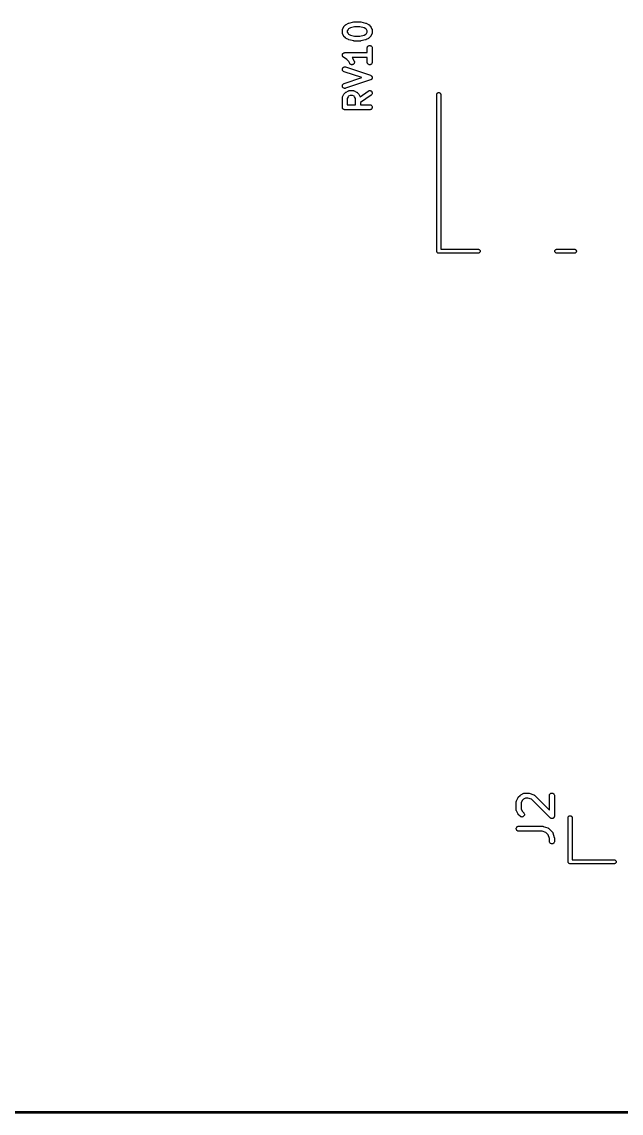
# Model space of a CAD drawing. Extents: x 19 to 116, y -142 to -16.
# Drawn here: x 37.47 to 55.54, y -142.26 to -109.38 of the extents above; entities that cross this region are included whole.
import ezdxf

# ---------------------------------------------------------------- set-up
doc = ezdxf.new("R2010")
doc.units = 0
doc.layers.add('BLACK', color=7, linetype='CONTINUOUS')

msp = doc.modelspace()

# ---------------------------------------------------------------- linework, layer by layer
at = {"layer": 'BLACK', "linetype": 'CONTINUOUS'}
for p, q in [((47.1827, -109.518), (47.1847, -109.515)), ((47.1847, -109.515), (47.1864, -109.513)), ((47.1864, -109.513), (47.1893, -109.51)), ((47.1893, -109.51), (47.192, -109.506)), ((47.192, -109.506), (47.2277, -109.471)), ((47.2277, -109.471), (47.2284, -109.47)), ((47.2284, -109.47), (47.2317, -109.467)), ((47.2317, -109.467), (47.2348, -109.464)), ((47.2348, -109.464), (47.2374, -109.463)), ((47.2374, -109.463), (47.2399, -109.461)), ((47.2399, -109.461), (47.2436, -109.459)), ((47.2436, -109.459), (47.2472, -109.456)), ((47.2472, -109.456), (47.3186, -109.421)), ((47.3186, -109.421), (47.3195, -109.42)), ((47.3195, -109.42), (47.3199, -109.42)), ((47.3199, -109.42), (47.3202, -109.42)), ((47.3202, -109.42), (47.3267, -109.418)), ((47.3267, -109.418), (47.3333, -109.415)), ((47.3333, -109.415), (47.3336, -109.415)), ((47.3336, -109.415), (47.334, -109.415)), ((47.334, -109.415), (47.4768, -109.379)), ((47.4768, -109.379), (47.4778, -109.379)), ((47.4778, -109.379), (47.4792, -109.379)), ((47.4792, -109.379), (47.4804, -109.379)), ((47.4804, -109.379), (47.4864, -109.378)), ((47.4864, -109.378), (47.4923, -109.377)), ((47.4923, -109.377), (47.4937, -109.377)), ((47.4937, -109.377), (47.495, -109.377)), ((47.495, -109.377), (47.6736, -109.377)), ((47.6736, -109.377), (47.6746, -109.377)), ((47.6746, -109.377), (47.6759, -109.377)), ((47.6759, -109.377), (47.6773, -109.377)), ((47.6773, -109.377), (47.6832, -109.378)), ((47.6832, -109.378), (47.6892, -109.379)), ((47.6892, -109.379), (47.6904, -109.379)), ((47.6904, -109.379), (47.6918, -109.379)), ((47.6918, -109.379), (47.8346, -109.415)), ((47.8346, -109.415), (47.8356, -109.415)), ((47.8356, -109.415), (47.836, -109.415)), ((47.836, -109.415), (47.8363, -109.416)), ((47.8363, -109.416), (47.8428, -109.418)), ((47.8428, -109.418), (47.8493, -109.42)), ((47.8493, -109.42), (47.8496, -109.421)), ((47.8496, -109.421), (47.85, -109.421)), ((47.85, -109.421), (47.9214, -109.456)), ((47.9214, -109.456), (47.9223, -109.457)), ((47.9223, -109.457), (47.9259, -109.459)), ((47.9259, -109.459), (47.9296, -109.461)), ((47.9296, -109.461), (47.932, -109.463)), ((47.932, -109.463), (47.9346, -109.465)), ((47.9346, -109.465), (47.9376, -109.468)), ((47.9376, -109.468), (47.9409, -109.471)), ((47.9409, -109.471), (47.9766, -109.506)), ((47.9766, -109.506), (47.9773, -109.507)), ((47.9773, -109.507), (47.98, -109.51)), ((47.98, -109.51), (47.9829, -109.513)), ((47.9829, -109.513), (47.9845, -109.516)), ((47.9845, -109.516), (47.9865, -109.518)), ((47.1343, -109.63), (47.1345, -109.627)), ((47.1343, -109.631), (47.1343, -109.63)), ((47.1343, -109.702), (47.1343, -109.631)), ((47.1345, -109.704), (47.1343, -109.702)), ((47.1344, -109.707), (47.1345, -109.704)), ((47.1352, -109.712), (47.1344, -109.707)), ((47.1345, -109.625), (47.1354, -109.62)), ((47.1345, -109.627), (47.1345, -109.625)), ((47.1357, -109.717), (47.1352, -109.712)), ((47.1354, -109.62), (47.1359, -109.615)), ((47.1364, -109.719), (47.1357, -109.717)), ((47.1359, -109.615), (47.1366, -109.613)), ((47.1367, -109.721), (47.1364, -109.719)), ((47.1366, -109.613), (47.137, -109.611)), ((47.1385, -109.726), (47.1367, -109.721)), ((47.137, -109.611), (47.1388, -109.606)), ((47.1399, -109.731), (47.1385, -109.726)), ((47.1388, -109.606), (47.1403, -109.601)), ((47.141, -109.733), (47.1399, -109.731)), ((47.1403, -109.601), (47.1414, -109.599)), ((47.1417, -109.735), (47.141, -109.733)), ((47.1414, -109.599), (47.1422, -109.597)), ((47.1422, -109.736), (47.1417, -109.735)), ((47.1422, -109.597), (47.1779, -109.526)), ((47.1779, -109.807), (47.1422, -109.736)), ((47.1779, -109.526), (47.1784, -109.525)), ((47.1802, -109.811), (47.1779, -109.807)), ((47.1784, -109.525), (47.1807, -109.521)), ((47.1821, -109.814), (47.1802, -109.811)), ((47.1807, -109.521), (47.1827, -109.518)), ((47.184, -109.817), (47.1821, -109.814)), ((47.1857, -109.82), (47.184, -109.817)), ((47.1886, -109.823), (47.1857, -109.82)), ((47.1912, -109.826), (47.1886, -109.823)), ((47.192, -109.827), (47.1912, -109.826)), ((47.2277, -109.862), (47.192, -109.827)), ((47.3066, -109.604), (47.2843, -109.648)), ((47.2843, -109.648), (47.2843, -109.684)), ((47.2843, -109.684), (47.3066, -109.729)), ((47.3251, -109.585), (47.3066, -109.604)), ((47.3066, -109.729), (47.3251, -109.748)), ((47.3783, -109.559), (47.3251, -109.585)), ((47.3251, -109.748), (47.3783, -109.774)), ((47.5042, -109.527), (47.3783, -109.559)), ((47.3783, -109.774), (47.5042, -109.806)), ((47.6643, -109.527), (47.5042, -109.527)), ((47.5042, -109.806), (47.6643, -109.806)), ((47.7903, -109.559), (47.6643, -109.527)), ((47.6643, -109.806), (47.7903, -109.774)), ((47.8434, -109.585), (47.7903, -109.559)), ((47.7903, -109.774), (47.8434, -109.748)), ((47.8619, -109.604), (47.8434, -109.585)), ((47.8434, -109.748), (47.8619, -109.729)), ((47.8843, -109.648), (47.8619, -109.604)), ((47.8619, -109.729), (47.8843, -109.684)), ((47.8843, -109.684), (47.8843, -109.648)), ((47.9766, -109.827), (47.9409, -109.862)), ((47.9793, -109.823), (47.9766, -109.827)), ((47.9822, -109.82), (47.9793, -109.823)), ((47.9839, -109.818), (47.9822, -109.82)), ((47.9859, -109.815), (47.9839, -109.818)), ((47.9879, -109.812), (47.9859, -109.815)), ((47.9865, -109.518), (47.9884, -109.522)), ((47.9902, -109.808), (47.9879, -109.812)), ((47.9884, -109.522), (47.9907, -109.526)), ((47.9907, -109.807), (47.9902, -109.808)), ((47.9907, -109.526), (48.0264, -109.597)), ((48.0264, -109.736), (47.9907, -109.807)), ((48.0264, -109.597), (48.0268, -109.598)), ((48.0272, -109.734), (48.0264, -109.736)), ((48.0268, -109.598), (48.0276, -109.6)), ((48.0282, -109.732), (48.0272, -109.734)), ((48.0276, -109.6), (48.0286, -109.602)), ((48.0298, -109.727), (48.0282, -109.732)), ((48.0286, -109.602), (48.0301, -109.607)), ((48.0316, -109.722), (48.0298, -109.727)), ((48.0301, -109.607), (48.0319, -109.612)), ((48.032, -109.72), (48.0316, -109.722)), ((48.0319, -109.612), (48.0322, -109.614)), ((48.0326, -109.718), (48.032, -109.72)), ((48.0322, -109.614), (48.0329, -109.616)), ((48.0332, -109.713), (48.0326, -109.718)), ((48.0329, -109.616), (48.0334, -109.621)), ((48.0341, -109.708), (48.0332, -109.713)), ((48.0334, -109.621), (48.0342, -109.626)), ((48.0343, -109.703), (48.034, -109.705)), ((48.034, -109.705), (48.0341, -109.708)), ((48.0342, -109.626), (48.0341, -109.629)), ((48.0341, -109.629), (48.0343, -109.631)), ((48.0343, -109.631), (48.0343, -109.702)), ((48.0343, -109.702), (48.0343, -109.703)), ((47.2309, -109.865), (47.2277, -109.862)), ((47.234, -109.868), (47.2309, -109.865)), ((47.2366, -109.87), (47.234, -109.868)), ((47.239, -109.872), (47.2366, -109.87)), ((47.2427, -109.874), (47.239, -109.872)), ((47.2462, -109.876), (47.2427, -109.874)), ((47.2472, -109.876), (47.2462, -109.876)), ((47.3186, -109.912), (47.2472, -109.876)), ((47.3189, -109.912), (47.3186, -109.912)), ((47.3192, -109.912), (47.3189, -109.912)), ((47.3258, -109.915), (47.3192, -109.912)), ((47.3323, -109.917), (47.3258, -109.915)), ((47.3326, -109.917), (47.3323, -109.917)), ((47.3329, -109.917), (47.3326, -109.917)), ((47.334, -109.918), (47.3329, -109.917)), ((47.4768, -109.953), (47.334, -109.918)), ((47.4781, -109.954), (47.4768, -109.953)), ((47.4794, -109.954), (47.4781, -109.954)), ((47.4853, -109.955), (47.4794, -109.954)), ((47.4913, -109.956), (47.4853, -109.955)), ((47.4926, -109.956), (47.4913, -109.956)), ((47.494, -109.956), (47.4926, -109.956)), ((47.495, -109.956), (47.494, -109.956)), ((47.6736, -109.956), (47.495, -109.956)), ((47.6749, -109.956), (47.6736, -109.956)), ((47.6762, -109.956), (47.6749, -109.956)), ((47.6822, -109.955), (47.6762, -109.956)), ((47.6881, -109.954), (47.6822, -109.955)), ((47.6894, -109.954), (47.6881, -109.954)), ((47.6907, -109.954), (47.6894, -109.954)), ((47.6918, -109.953), (47.6907, -109.954)), ((47.8346, -109.918), (47.6918, -109.953)), ((47.8349, -109.918), (47.8346, -109.918)), ((47.8353, -109.918), (47.8349, -109.918)), ((47.8418, -109.915), (47.8353, -109.918)), ((47.8484, -109.913), (47.8418, -109.915)), ((47.8487, -109.913), (47.8484, -109.913)), ((47.849, -109.913), (47.8487, -109.913)), ((47.85, -109.912), (47.849, -109.913)), ((47.9214, -109.876), (47.85, -109.912)), ((47.8843, -110.165), (47.8859, -110.151)), ((47.8843, -110.166), (47.8843, -110.165)), ((47.8843, -110.306), (47.8843, -110.166)), ((47.8859, -110.151), (47.8903, -110.137)), ((47.8903, -110.137), (47.8974, -110.124)), ((47.8974, -110.124), (47.9068, -110.113)), ((47.9068, -110.113), (47.9182, -110.104)), ((47.9182, -110.104), (47.9312, -110.097)), ((47.925, -109.874), (47.9214, -109.876)), ((47.9287, -109.872), (47.925, -109.874)), ((47.9311, -109.87), (47.9287, -109.872)), ((47.9338, -109.869), (47.9311, -109.87)), ((47.9312, -110.097), (47.9452, -110.093)), ((47.9369, -109.866), (47.9338, -109.869)), ((47.9401, -109.863), (47.9369, -109.866)), ((47.9409, -109.862), (47.9401, -109.863)), ((47.9452, -110.093), (47.9598, -110.091)), ((47.9598, -110.091), (47.9744, -110.093)), ((47.9744, -110.093), (47.9883, -110.097)), ((47.9883, -110.097), (48.0012, -110.104)), ((48.0012, -110.104), (48.0125, -110.114)), ((48.0125, -110.114), (48.0218, -110.125)), ((48.0218, -110.125), (48.0286, -110.138)), ((48.0286, -110.138), (48.0329, -110.152)), ((48.0329, -110.152), (48.0343, -110.166)), ((48.0343, -110.166), (48.0343, -110.595)), ((47.1343, -110.38), (47.1351, -110.373)), ((47.1349, -110.387), (47.1343, -110.38)), ((47.1343, -110.38), (47.1343, -110.38)), ((47.1343, -110.38), (47.1343, -110.38)), ((47.1356, -110.395), (47.1349, -110.387)), ((47.1351, -110.373), (47.1358, -110.366)), ((47.1377, -110.402), (47.1356, -110.395)), ((47.1356, -110.395), (47.1356, -110.395)), ((47.1356, -110.395), (47.1356, -110.395)), ((47.1358, -110.366), (47.138, -110.358)), ((47.1358, -110.366), (47.1358, -110.366)), ((47.1358, -110.366), (47.1358, -110.366)), ((47.1397, -110.409), (47.1377, -110.402)), ((47.138, -110.358), (47.1401, -110.352)), ((47.143, -110.415), (47.1397, -110.409)), ((47.1397, -110.409), (47.1397, -110.409)), ((47.1397, -110.409), (47.1397, -110.409)), ((47.1401, -110.352), (47.1402, -110.352)), ((47.1402, -110.352), (47.1437, -110.345)), ((47.1402, -110.352), (47.1402, -110.352)), ((47.1465, -110.422), (47.143, -110.415)), ((47.1437, -110.345), (47.1471, -110.339)), ((47.1511, -110.427), (47.1465, -110.422)), ((47.1465, -110.422), (47.1465, -110.422)), ((47.1465, -110.422), (47.1465, -110.422)), ((47.1471, -110.339), (47.1471, -110.339)), ((47.1471, -110.339), (47.1472, -110.339)), ((47.1472, -110.339), (47.1518, -110.333)), ((47.1556, -110.433), (47.1511, -110.427)), ((47.1518, -110.333), (47.1564, -110.327)), ((47.1557, -110.433), (47.1556, -110.433)), ((47.1613, -110.438), (47.1557, -110.433)), ((47.1557, -110.433), (47.1557, -110.433)), ((47.1564, -110.327), (47.1565, -110.327)), ((47.1565, -110.327), (47.1623, -110.323)), ((47.1565, -110.327), (47.1565, -110.327)), ((47.1668, -110.443), (47.1613, -110.438)), ((47.1623, -110.323), (47.1678, -110.318)), ((47.1669, -110.443), (47.1668, -110.443)), ((47.1677, -110.443), (47.1669, -110.443)), ((47.1669, -110.443), (47.1669, -110.443)), ((47.1669, -110.443), (47.1669, -110.443)), ((47.2686, -110.51), (47.1677, -110.443)), ((47.1678, -110.318), (47.1678, -110.318)), ((47.1678, -110.318), (47.1679, -110.318)), ((47.1679, -110.318), (47.1745, -110.315)), ((47.1745, -110.315), (47.1807, -110.311)), ((47.1807, -110.311), (47.1808, -110.311)), ((47.1808, -110.311), (47.1876, -110.309)), ((47.1808, -110.311), (47.1808, -110.311)), ((47.1876, -110.309), (47.1947, -110.307)), ((47.1947, -110.307), (47.1948, -110.307)), ((47.1948, -110.307), (47.2021, -110.306)), ((47.1948, -110.307), (47.1948, -110.307)), ((47.2021, -110.306), (47.2093, -110.306)), ((47.2093, -110.306), (47.8843, -110.306)), ((47.8843, -110.456), (47.4261, -110.456)), ((47.4261, -110.456), (47.4409, -110.471)), ((47.4409, -110.471), (47.4416, -110.471)), ((47.4416, -110.471), (47.4443, -110.475)), ((47.4443, -110.475), (47.4471, -110.478)), ((47.4471, -110.478), (47.4488, -110.48)), ((47.4488, -110.48), (47.4508, -110.483)), ((47.4508, -110.483), (47.4527, -110.486)), ((47.4527, -110.486), (47.4549, -110.49)), ((47.4549, -110.49), (47.4907, -110.561)), ((47.8843, -110.595), (47.8843, -110.456)), ((47.1344, -110.814), (47.1349, -110.799)), ((47.1368, -110.828), (47.1344, -110.814)), ((47.1349, -110.799), (47.1383, -110.785)), ((47.1419, -110.842), (47.1368, -110.828)), ((47.1383, -110.785), (47.1444, -110.772)), ((47.1444, -110.772), (47.1529, -110.76)), ((47.1529, -110.76), (47.1636, -110.75)), ((47.1636, -110.75), (47.176, -110.742)), ((47.176, -110.742), (47.1897, -110.737)), ((47.1897, -110.737), (47.2041, -110.734)), ((47.2041, -110.734), (47.2187, -110.735)), ((47.2187, -110.735), (47.233, -110.738)), ((47.233, -110.738), (47.983, -110.988)), ((47.3262, -110.568), (47.2686, -110.51)), ((47.3565, -110.629), (47.3262, -110.568)), ((47.3643, -110.641), (47.3565, -110.629)), ((47.3743, -110.652), (47.3643, -110.641)), ((47.3863, -110.66), (47.3743, -110.652)), ((47.3996, -110.666), (47.3863, -110.66)), ((47.4139, -110.669), (47.3996, -110.666)), ((47.4285, -110.67), (47.4139, -110.669)), ((47.4429, -110.667), (47.4285, -110.67)), ((47.4566, -110.662), (47.4429, -110.667)), ((47.4691, -110.655), (47.4566, -110.662)), ((47.4798, -110.645), (47.4691, -110.655)), ((47.4884, -110.633), (47.4798, -110.645)), ((47.4945, -110.619), (47.4884, -110.633)), ((47.4907, -110.561), (47.4911, -110.562)), ((47.4911, -110.562), (47.4962, -110.576)), ((47.4979, -110.605), (47.4945, -110.619)), ((47.4962, -110.576), (47.4984, -110.591)), ((47.4984, -110.591), (47.4979, -110.605)), ((47.8857, -110.61), (47.8843, -110.595)), ((47.8899, -110.624), (47.8857, -110.61)), ((47.8968, -110.637), (47.8899, -110.624)), ((47.9061, -110.648), (47.8968, -110.637)), ((47.9173, -110.657), (47.9061, -110.648)), ((47.9302, -110.664), (47.9173, -110.657)), ((47.9442, -110.668), (47.9302, -110.664)), ((47.9588, -110.67), (47.9442, -110.668)), ((47.9733, -110.669), (47.9588, -110.67)), ((47.9874, -110.665), (47.9733, -110.669)), ((48.0004, -110.658), (47.9874, -110.665)), ((48.0118, -110.649), (48.0004, -110.658)), ((48.0212, -110.637), (48.0118, -110.649)), ((48.0282, -110.625), (48.0212, -110.637)), ((48.0326, -110.611), (48.0282, -110.625)), ((48.0343, -110.596), (48.0326, -110.611)), ((48.0343, -110.595), (48.0343, -110.596)), ((47.1495, -110.855), (47.1419, -110.842)), ((47.1595, -110.865), (47.1495, -110.855)), ((47.1713, -110.874), (47.1595, -110.865)), ((47.1846, -110.88), (47.1713, -110.874)), ((47.1856, -110.88), (47.1846, -110.88)), ((47.7221, -111.059), (47.1856, -110.88)), ((47.1856, -111.238), (47.7221, -111.059)), ((47.983, -111.13), (47.233, -111.38)), ((47.983, -110.988), (47.984, -110.988)), ((47.9877, -111.128), (47.983, -111.13)), ((47.984, -110.988), (47.9887, -110.991)), ((47.9926, -111.126), (47.9877, -111.128)), ((47.9887, -110.991), (47.9935, -110.993)), ((47.9944, -111.125), (47.9926, -111.126)), ((47.9935, -110.993), (47.9953, -110.994)), ((47.9964, -111.124), (47.9944, -111.125)), ((47.9953, -110.994), (47.9973, -110.995)), ((48.0006, -111.121), (47.9964, -111.124)), ((47.9973, -110.995), (48.0015, -110.998)), ((48.005, -111.119), (48.0006, -111.121)), ((48.0015, -110.998), (48.0058, -111)), ((48.0066, -111.117), (48.005, -111.119)), ((48.0058, -111), (48.0074, -111.002)), ((48.0083, -111.116), (48.0066, -111.117)), ((48.0074, -111.002), (48.0091, -111.003)), ((48.0119, -111.112), (48.0083, -111.116)), ((48.0091, -111.003), (48.0126, -111.007)), ((48.0157, -111.109), (48.0119, -111.112)), ((48.0126, -111.007), (48.0164, -111.011)), ((48.0169, -111.107), (48.0157, -111.109)), ((48.0164, -111.011), (48.0176, -111.012)), ((48.0184, -111.105), (48.0169, -111.107)), ((48.0176, -111.012), (48.0191, -111.014)), ((48.0212, -111.101), (48.0184, -111.105)), ((48.0191, -111.014), (48.0218, -111.018)), ((48.0242, -111.097), (48.0212, -111.101)), ((48.0218, -111.018), (48.0247, -111.023)), ((48.0251, -111.095), (48.0242, -111.097)), ((48.0247, -111.023), (48.0256, -111.025)), ((48.0262, -111.093), (48.0251, -111.095)), ((48.0256, -111.025), (48.0267, -111.026)), ((48.0281, -111.088), (48.0262, -111.093)), ((48.0267, -111.026), (48.0285, -111.031)), ((48.0303, -111.083), (48.0281, -111.088)), ((48.0285, -111.031), (48.0306, -111.036)), ((48.0308, -111.081), (48.0303, -111.083)), ((48.0306, -111.036), (48.0311, -111.038)), ((48.0315, -111.079), (48.0308, -111.081)), ((48.0311, -111.038), (48.0318, -111.04)), ((48.0324, -111.074), (48.0315, -111.079)), ((48.0318, -111.04), (48.0326, -111.045)), ((48.0336, -111.069), (48.0324, -111.074)), ((48.0326, -111.045), (48.0338, -111.05)), ((48.0337, -111.067), (48.0336, -111.069)), ((48.0341, -111.065), (48.0337, -111.067)), ((48.0338, -111.05), (48.0338, -111.053)), ((48.0338, -111.053), (48.0341, -111.055)), ((48.0341, -111.055), (48.034, -111.06)), ((48.034, -111.06), (48.0341, -111.065)), ((47.1345, -111.304), (47.137, -111.289)), ((47.1348, -111.318), (47.1345, -111.304)), ((47.138, -111.333), (47.1348, -111.318)), ((47.137, -111.289), (47.1423, -111.276)), ((47.1438, -111.346), (47.138, -111.333)), ((47.1423, -111.276), (47.1502, -111.263)), ((47.1522, -111.358), (47.1438, -111.346)), ((47.1502, -111.263), (47.1602, -111.253)), ((47.1627, -111.368), (47.1522, -111.358)), ((47.1602, -111.253), (47.1722, -111.244)), ((47.175, -111.376), (47.1627, -111.368)), ((47.1722, -111.244), (47.1856, -111.238)), ((47.1887, -111.381), (47.175, -111.376)), ((47.2031, -111.384), (47.1887, -111.381)), ((47.2177, -111.384), (47.2031, -111.384)), ((47.232, -111.381), (47.2177, -111.384)), ((47.233, -111.38), (47.232, -111.381)), ((47.2472, -111.492), (47.3186, -111.456)), ((47.3186, -111.456), (47.3195, -111.456)), ((47.3195, -111.456), (47.3216, -111.455)), ((47.3216, -111.455), (47.3236, -111.454)), ((47.3236, -111.454), (47.3285, -111.453)), ((47.3285, -111.453), (47.3333, -111.451)), ((47.3333, -111.451), (47.3355, -111.451)), ((47.3355, -111.451), (47.3376, -111.45)), ((47.3376, -111.45), (47.3427, -111.449)), ((47.3427, -111.449), (47.3477, -111.449)), ((47.3477, -111.449), (47.3499, -111.449)), ((47.3499, -111.449), (47.3521, -111.449)), ((47.3521, -111.449), (47.4593, -111.449)), ((47.4593, -111.449), (47.4603, -111.449)), ((47.4603, -111.449), (47.4625, -111.449)), ((47.4625, -111.449), (47.4647, -111.449)), ((47.4647, -111.449), (47.4698, -111.45)), ((47.4698, -111.45), (47.4749, -111.45)), ((47.4749, -111.45), (47.477, -111.451)), ((47.477, -111.451), (47.4792, -111.451)), ((47.4792, -111.451), (47.484, -111.453)), ((47.484, -111.453), (47.4888, -111.455)), ((47.4888, -111.455), (47.4908, -111.456)), ((47.4908, -111.456), (47.4928, -111.456)), ((47.4928, -111.456), (47.5643, -111.492)), ((47.67, -111.635), (47.9163, -111.462)), ((47.9163, -111.462), (47.9171, -111.462)), ((47.9171, -111.462), (47.93, -111.455)), ((47.93, -111.455), (47.944, -111.45)), ((47.944, -111.45), (47.9585, -111.449)), ((47.9585, -111.449), (47.9731, -111.45)), ((47.9731, -111.45), (47.9871, -111.454)), ((47.9871, -111.454), (48.0001, -111.461)), ((48.0001, -111.461), (48.0116, -111.47)), ((48.0116, -111.47), (48.021, -111.481)), ((48.021, -111.481), (48.0281, -111.494)), ((47.1343, -111.665), (47.1345, -111.663)), ((47.1343, -111.666), (47.1343, -111.665)), ((47.1343, -111.952), (47.1343, -111.666)), ((47.1345, -111.661), (47.1354, -111.656)), ((47.1345, -111.663), (47.1345, -111.661)), ((47.1354, -111.656), (47.1359, -111.651)), ((47.1359, -111.651), (47.1366, -111.649)), ((47.1366, -111.649), (47.137, -111.647)), ((47.137, -111.647), (47.1388, -111.642)), ((47.1388, -111.642), (47.1403, -111.637)), ((47.1403, -111.637), (47.1414, -111.635)), ((47.1414, -111.635), (47.1422, -111.633)), ((47.1422, -111.633), (47.1779, -111.561)), ((47.1779, -111.561), (47.1784, -111.561)), ((47.1784, -111.561), (47.1807, -111.557)), ((47.1807, -111.557), (47.1827, -111.553)), ((47.1827, -111.553), (47.1847, -111.551)), ((47.1847, -111.551), (47.1864, -111.548)), ((47.1864, -111.548), (47.1893, -111.545)), ((47.1893, -111.545), (47.192, -111.542)), ((47.192, -111.542), (47.2277, -111.506)), ((47.2277, -111.506), (47.2284, -111.506)), ((47.2284, -111.506), (47.2317, -111.503)), ((47.2317, -111.503), (47.2348, -111.5)), ((47.2348, -111.5), (47.2374, -111.498)), ((47.2374, -111.498), (47.2399, -111.496)), ((47.2399, -111.496), (47.2436, -111.494)), ((47.2436, -111.494), (47.2472, -111.492)), ((47.3066, -111.639), (47.2843, -111.684)), ((47.2843, -111.684), (47.2843, -111.877)), ((47.3251, -111.621), (47.3066, -111.639)), ((47.3698, -111.599), (47.3251, -111.621)), ((47.4416, -111.599), (47.3698, -111.599)), ((47.4863, -111.621), (47.4416, -111.599)), ((47.5048, -111.639), (47.4863, -111.621)), ((47.5271, -111.684), (47.5048, -111.639)), ((47.5271, -111.877), (47.5271, -111.684)), ((47.5643, -111.492), (47.5652, -111.493)), ((47.5652, -111.493), (47.5687, -111.495)), ((47.5687, -111.495), (47.5724, -111.497)), ((47.5724, -111.497), (47.5749, -111.499)), ((47.5749, -111.499), (47.5775, -111.501)), ((47.5775, -111.501), (47.5805, -111.504)), ((47.5805, -111.504), (47.5837, -111.506)), ((47.5837, -111.506), (47.6195, -111.542)), ((47.6195, -111.542), (47.6202, -111.543)), ((47.6202, -111.543), (47.6228, -111.546)), ((47.6228, -111.546), (47.6257, -111.549)), ((47.6257, -111.549), (47.6274, -111.552)), ((47.6274, -111.552), (47.6293, -111.554)), ((47.6293, -111.554), (47.6313, -111.558)), ((47.6313, -111.558), (47.6335, -111.561)), ((47.6335, -111.561), (47.6692, -111.633)), ((47.6692, -111.633), (47.6697, -111.634)), ((47.6697, -111.634), (47.67, -111.635)), ((48.0023, -111.585), (47.6771, -111.813)), ((47.6771, -111.813), (47.6771, -111.877)), ((48.0134, -111.575), (48.0023, -111.585)), ((48.0225, -111.564), (48.0134, -111.575)), ((48.0291, -111.551), (48.0225, -111.564)), ((48.0281, -111.494), (48.0326, -111.508)), ((48.0331, -111.537), (48.0291, -111.551)), ((48.0326, -111.508), (48.0343, -111.522)), ((48.0343, -111.522), (48.0331, -111.537)), ((49.98, -111.567), (49.9809, -111.558)), ((49.98, -116.293), (49.98, -111.567)), ((49.9809, -111.558), (49.9843, -111.547)), ((49.9843, -111.547), (49.9899, -111.537)), ((49.9899, -111.537), (49.9974, -111.527)), ((49.9974, -111.527), (50.0065, -111.52)), ((50.0065, -111.52), (50.0169, -111.514)), ((50.0169, -111.514), (50.0282, -111.511)), ((50.0282, -111.511), (50.04, -111.51)), ((50.04, -111.51), (50.0518, -111.511)), ((50.0518, -111.511), (50.0631, -111.514)), ((50.0631, -111.514), (50.0735, -111.52)), ((50.0735, -111.52), (50.0826, -111.527)), ((50.0826, -111.527), (50.0901, -111.537)), ((50.0901, -111.537), (50.0957, -111.547)), ((50.0957, -111.547), (50.0991, -111.558)), ((50.0991, -111.558), (50.1, -111.567)), ((50.1, -111.567), (50.1, -116.23)), ((47.135, -111.959), (47.1343, -111.952)), ((47.1356, -111.966), (47.135, -111.959)), ((47.1357, -111.966), (47.1356, -111.966)), ((47.1357, -111.967), (47.1357, -111.966)), ((47.1377, -111.973), (47.1357, -111.967)), ((47.1397, -111.98), (47.1377, -111.973)), ((47.1399, -111.98), (47.1397, -111.98)), ((47.1399, -111.981), (47.1399, -111.98)), ((47.1433, -111.987), (47.1399, -111.981)), ((47.1465, -111.993), (47.1433, -111.987)), ((47.1467, -111.993), (47.1465, -111.993)), ((47.1468, -111.994), (47.1467, -111.993)), ((47.1513, -111.999), (47.1468, -111.994)), ((47.1557, -112.005), (47.1513, -111.999)), ((47.1559, -112.005), (47.1557, -112.005)), ((47.1561, -112.005), (47.1559, -112.005)), ((47.1615, -112.009), (47.1561, -112.005)), ((47.1669, -112.014), (47.1615, -112.009)), ((47.1671, -112.014), (47.1669, -112.014)), ((47.1673, -112.014), (47.1671, -112.014)), ((47.1735, -112.018), (47.1673, -112.014)), ((47.1797, -112.021), (47.1735, -112.018)), ((47.18, -112.021), (47.1797, -112.021)), ((47.1802, -112.021), (47.18, -112.021)), ((47.187, -112.023), (47.1802, -112.021)), ((47.1937, -112.026), (47.187, -112.023)), ((47.194, -112.026), (47.1937, -112.026)), ((47.1942, -112.026), (47.194, -112.026)), ((47.2012, -112.026), (47.1942, -112.026)), ((47.2082, -112.027), (47.2012, -112.026)), ((47.2087, -112.027), (47.2082, -112.027)), ((47.2088, -112.027), (47.2087, -112.027)), ((47.2093, -112.027), (47.2088, -112.027)), ((47.2088, -112.027), (47.2088, -112.027)), ((47.9593, -112.027), (47.2093, -112.027)), ((47.2843, -111.877), (47.5271, -111.877)), ((47.6771, -111.877), (47.9593, -111.877)), ((47.9593, -111.877), (47.9603, -111.877)), ((47.9739, -112.026), (47.9593, -112.027)), ((47.9603, -111.877), (47.9749, -111.879)), ((47.9879, -112.021), (47.9739, -112.026)), ((47.9749, -111.879), (47.9888, -111.883)), ((48.0008, -112.015), (47.9879, -112.021)), ((47.9888, -111.883), (48.0017, -111.89)), ((48.0121, -112.005), (48.0008, -112.015)), ((48.0017, -111.89), (48.0129, -111.9)), ((48.0215, -111.994), (48.0121, -112.005)), ((48.0129, -111.9), (48.022, -111.911)), ((48.0284, -111.981), (48.0215, -111.994)), ((48.022, -111.911), (48.0288, -111.924)), ((48.0328, -111.967), (48.0284, -111.981)), ((48.0288, -111.924), (48.033, -111.938)), ((48.0343, -111.953), (48.0328, -111.967)), ((48.033, -111.938), (48.0343, -111.953)), ((49.9809, -116.302), (49.98, -116.293)), ((49.9843, -116.313), (49.9809, -116.302)), ((49.9899, -116.323), (49.9843, -116.313)), ((49.9974, -116.333), (49.9899, -116.323)), ((50.0065, -116.34), (49.9974, -116.333)), ((50.0169, -116.346), (50.0065, -116.34)), ((50.0282, -116.349), (50.0169, -116.346)), ((50.04, -116.35), (50.0282, -116.349)), ((50.045, -116.35), (50.04, -116.35)), ((50.0471, -116.35), (50.045, -116.35)), ((51.2329, -116.35), (50.0471, -116.35)), ((50.1, -116.23), (51.2329, -116.23)), ((51.2329, -116.23), (51.2418, -116.231)), ((51.2418, -116.349), (51.2329, -116.35)), ((51.2418, -116.231), (51.2531, -116.234)), ((51.2531, -116.346), (51.2418, -116.349)), ((51.2531, -116.234), (51.2635, -116.24)), ((51.2635, -116.34), (51.2531, -116.346)), ((51.2635, -116.24), (51.2726, -116.247)), ((51.2726, -116.333), (51.2635, -116.34)), ((51.2726, -116.247), (51.2801, -116.257)), ((51.2801, -116.323), (51.2726, -116.333)), ((51.2801, -116.257), (51.2857, -116.267)), ((51.2857, -116.313), (51.2801, -116.323)), ((51.2857, -116.267), (51.2891, -116.278)), ((51.2891, -116.302), (51.2857, -116.313)), ((51.2891, -116.278), (51.2903, -116.29)), ((51.2903, -116.29), (51.2891, -116.302)), ((53.5397, -116.29), (53.5409, -116.278)), ((53.5409, -116.302), (53.5397, -116.29)), ((53.5409, -116.278), (53.5443, -116.267)), ((53.5443, -116.313), (53.5409, -116.302)), ((53.5443, -116.267), (53.5499, -116.257)), ((53.5499, -116.323), (53.5443, -116.313)), ((53.5499, -116.257), (53.5574, -116.247)), ((53.5574, -116.333), (53.5499, -116.323)), ((53.5574, -116.247), (53.5665, -116.24)), ((53.5665, -116.34), (53.5574, -116.333)), ((53.5665, -116.24), (53.5769, -116.234)), ((53.5769, -116.346), (53.5665, -116.34)), ((53.5769, -116.234), (53.5882, -116.231)), ((53.5882, -116.349), (53.5769, -116.346)), ((53.5882, -116.231), (53.5971, -116.23)), ((53.5971, -116.35), (53.5882, -116.349)), ((53.5971, -116.23), (54.1329, -116.23)), ((54.1329, -116.35), (53.5971, -116.35)), ((54.1329, -116.23), (54.1418, -116.231)), ((54.1418, -116.349), (54.1329, -116.35)), ((54.1418, -116.231), (54.1531, -116.234)), ((54.1531, -116.346), (54.1418, -116.349)), ((54.1531, -116.234), (54.1635, -116.24)), ((54.1635, -116.34), (54.1531, -116.346)), ((54.1635, -116.24), (54.1726, -116.247)), ((54.1726, -116.333), (54.1635, -116.34)), ((54.1726, -116.247), (54.1801, -116.257)), ((54.1801, -116.323), (54.1726, -116.333)), ((54.1801, -116.257), (54.1857, -116.267)), ((54.1857, -116.313), (54.1801, -116.323)), ((54.1857, -116.267), (54.1891, -116.278)), ((54.1891, -116.302), (54.1857, -116.313)), ((54.1891, -116.278), (54.1903, -116.29)), ((54.1903, -116.29), (54.1891, -116.302)), ((52.379, -132.868), (52.3797, -132.866)), ((52.3797, -132.866), (52.3801, -132.864)), ((52.3801, -132.864), (52.3819, -132.859)), ((52.3819, -132.859), (52.3834, -132.854)), ((52.3834, -132.854), (52.3845, -132.852)), ((52.3845, -132.852), (52.3853, -132.85)), ((52.3853, -132.85), (52.4329, -132.755)), ((52.4329, -132.755), (52.4334, -132.754)), ((52.4334, -132.754), (52.4357, -132.751)), ((52.4357, -132.751), (52.4377, -132.747)), ((52.4377, -132.747), (52.4397, -132.744)), ((52.4397, -132.744), (52.4414, -132.742)), ((52.4414, -132.742), (52.4443, -132.739)), ((52.4443, -132.739), (52.447, -132.736)), ((52.447, -132.736), (52.4946, -132.688)), ((52.4946, -132.688), (52.4953, -132.687)), ((52.4953, -132.687), (52.4986, -132.685)), ((52.4986, -132.685), (52.5017, -132.682)), ((52.5017, -132.682), (52.5043, -132.68)), ((52.5043, -132.68), (52.5068, -132.678)), ((52.5068, -132.678), (52.5105, -132.676)), ((52.5105, -132.676), (52.5141, -132.674)), ((52.5141, -132.674), (52.6093, -132.626)), ((52.5616, -132.833), (52.5274, -132.902)), ((52.592, -132.803), (52.5616, -132.833)), ((52.6606, -132.768), (52.592, -132.803)), ((52.6093, -132.626), (52.6103, -132.626)), ((52.6103, -132.626), (52.6123, -132.625)), ((52.6123, -132.625), (52.6143, -132.624)), ((52.6143, -132.624), (52.6192, -132.623)), ((52.6192, -132.623), (52.624, -132.621)), ((52.624, -132.621), (52.6262, -132.62)), ((52.6262, -132.62), (52.6283, -132.62)), ((52.6283, -132.62), (52.6334, -132.619)), ((52.6334, -132.619), (52.6385, -132.618)), ((52.6385, -132.618), (52.6407, -132.619)), ((52.6407, -132.619), (52.6429, -132.618)), ((52.6429, -132.618), (52.7381, -132.618)), ((52.7259, -132.768), (52.6606, -132.768)), ((52.8404, -132.807), (52.7259, -132.768)), ((52.7381, -132.618), (52.7391, -132.618)), ((52.7391, -132.618), (52.7433, -132.619)), ((52.7433, -132.619), (52.7475, -132.619)), ((52.7475, -132.619), (52.7506, -132.62)), ((52.7506, -132.62), (52.7537, -132.62)), ((52.7537, -132.62), (52.7577, -132.621)), ((52.7577, -132.621), (52.7618, -132.622)), ((52.7618, -132.622), (52.9047, -132.67)), ((53.3993, -133.365), (52.8404, -132.807)), ((52.9047, -132.67), (52.9057, -132.67)), ((52.9057, -132.67), (52.9077, -132.671)), ((52.9077, -132.671), (52.9098, -132.672)), ((52.9098, -132.672), (52.9143, -132.674)), ((52.9143, -132.674), (52.9189, -132.676)), ((52.9189, -132.676), (52.9207, -132.678)), ((52.9207, -132.678), (52.9227, -132.679)), ((52.9227, -132.679), (52.9266, -132.682)), ((52.9266, -132.682), (52.9308, -132.685)), ((52.9308, -132.685), (52.9323, -132.687)), ((52.9323, -132.687), (52.934, -132.688)), ((52.934, -132.688), (53.3774, -133.131)), ((53.3774, -132.692), (53.379, -132.678)), ((53.3774, -132.693), (53.3774, -132.692)), ((53.3774, -133.131), (53.3774, -132.693)), ((53.379, -132.678), (53.3834, -132.664)), ((53.3834, -132.664), (53.3905, -132.651)), ((53.3905, -132.651), (53.3999, -132.64)), ((53.3999, -132.64), (53.4113, -132.631)), ((53.4113, -132.631), (53.4243, -132.624)), ((53.4243, -132.624), (53.4383, -132.62)), ((53.4383, -132.62), (53.4529, -132.618)), ((53.4529, -132.618), (53.4675, -132.62)), ((53.4675, -132.62), (53.4814, -132.624)), ((53.4814, -132.624), (53.4943, -132.631)), ((53.4943, -132.631), (53.5056, -132.64)), ((53.5056, -132.64), (53.5148, -132.652)), ((53.5148, -132.652), (53.5217, -132.665)), ((53.5217, -132.665), (53.526, -132.679)), ((53.526, -132.679), (53.5274, -132.693)), ((53.5274, -132.693), (53.5274, -133.312)), ((52.3774, -132.883), (52.3776, -132.881)), ((52.3774, -132.884), (52.3774, -132.883)), ((52.3774, -133.122), (52.3774, -132.884)), ((52.3776, -133.124), (52.3774, -133.122)), ((52.3775, -133.126), (52.3776, -133.124)), ((52.3783, -133.131), (52.3775, -133.126)), ((52.3776, -132.878), (52.3784, -132.873)), ((52.3776, -132.881), (52.3776, -132.878)), ((52.3788, -133.136), (52.3783, -133.131)), ((52.3784, -132.873), (52.379, -132.868)), ((52.3794, -133.139), (52.3788, -133.136)), ((52.3798, -133.141), (52.3794, -133.139)), ((52.3816, -133.146), (52.3798, -133.141)), ((52.383, -133.15), (52.3816, -133.146)), ((52.3841, -133.152), (52.383, -133.15)), ((52.3848, -133.155), (52.3841, -133.152)), ((52.3853, -133.155), (52.3848, -133.155)), ((52.4329, -133.251), (52.3853, -133.155)), ((52.5274, -132.902), (52.5274, -133.104)), ((52.5274, -133.104), (52.5616, -133.173)), ((52.5616, -133.173), (52.6007, -133.212)), ((52.4352, -133.254), (52.4329, -133.251)), ((52.4371, -133.258), (52.4352, -133.254)), ((52.439, -133.26), (52.4371, -133.258)), ((52.4407, -133.263), (52.439, -133.26)), ((52.4436, -133.266), (52.4407, -133.263)), ((52.4462, -133.269), (52.4436, -133.266)), ((52.447, -133.27), (52.4462, -133.269)), ((52.4946, -133.318), (52.447, -133.27)), ((52.5059, -133.327), (52.4946, -133.318)), ((52.5188, -133.334), (52.5059, -133.327)), ((52.5328, -133.338), (52.5188, -133.334)), ((52.5474, -133.34), (52.5328, -133.338)), ((52.5619, -133.338), (52.5474, -133.34)), ((52.576, -133.334), (52.5619, -133.338)), ((52.5889, -133.327), (52.576, -133.334)), ((52.6003, -133.318), (52.5889, -133.327)), ((52.6096, -133.307), (52.6003, -133.318)), ((52.6007, -133.212), (52.6014, -133.212)), ((52.6014, -133.212), (52.6105, -133.224)), ((52.6167, -133.294), (52.6096, -133.307)), ((52.6105, -133.224), (52.6173, -133.237)), ((52.621, -133.28), (52.6167, -133.294)), ((52.6173, -133.237), (52.6213, -133.251)), ((52.6226, -133.266), (52.621, -133.28)), ((52.6213, -133.251), (52.6226, -133.266)), ((53.4049, -133.37), (53.3993, -133.365)), ((53.4104, -133.375), (53.4049, -133.37)), ((53.4106, -133.375), (53.4104, -133.375)), ((53.4107, -133.375), (53.4106, -133.375)), ((53.4169, -133.378), (53.4107, -133.375)), ((53.4233, -133.382), (53.4169, -133.378)), ((53.4234, -133.382), (53.4233, -133.382)), ((53.4236, -133.382), (53.4234, -133.382)), ((53.4303, -133.384), (53.4236, -133.382)), ((53.4373, -133.386), (53.4303, -133.384)), ((53.4374, -133.386), (53.4373, -133.386)), ((53.4376, -133.386), (53.4374, -133.386)), ((53.4448, -133.387), (53.4376, -133.386)), ((53.4519, -133.387), (53.4448, -133.387)), ((53.452, -133.387), (53.4519, -133.387)), ((53.4521, -133.387), (53.452, -133.387)), ((53.4593, -133.387), (53.4521, -133.387)), ((53.4664, -133.386), (53.4593, -133.387)), ((53.4666, -133.386), (53.4664, -133.386)), ((53.4667, -133.386), (53.4666, -133.386)), ((53.4736, -133.384), (53.4667, -133.386)), ((53.4805, -133.382), (53.4736, -133.384)), ((53.4806, -133.382), (53.4805, -133.382)), ((53.4807, -133.382), (53.4806, -133.382)), ((53.4871, -133.378), (53.4807, -133.382)), ((53.4934, -133.375), (53.4871, -133.378)), ((53.4935, -133.375), (53.4934, -133.375)), ((53.4937, -133.375), (53.4935, -133.375)), ((53.4992, -133.37), (53.4937, -133.375)), ((53.5049, -133.366), (53.4992, -133.37)), ((53.505, -133.366), (53.5049, -133.366)), ((53.5049, -133.366), (53.5049, -133.366)), ((53.5095, -133.36), (53.505, -133.366)), ((53.5143, -133.355), (53.5095, -133.36)), ((53.5144, -133.355), (53.5143, -133.355)), ((53.5143, -133.355), (53.5143, -133.355)), ((53.5178, -133.348), (53.5144, -133.355)), ((53.5213, -133.342), (53.5178, -133.348)), ((53.5214, -133.342), (53.5213, -133.342)), ((53.5235, -133.335), (53.5214, -133.342)), ((53.5214, -133.342), (53.5214, -133.342)), ((53.5257, -133.328), (53.5235, -133.335)), ((53.5258, -133.328), (53.5257, -133.328)), ((53.5266, -133.321), (53.5258, -133.328)), ((53.5258, -133.328), (53.5258, -133.328)), ((53.5274, -133.313), (53.5266, -133.321)), ((53.5274, -133.312), (53.5274, -133.313)), ((53.5274, -133.313), (53.5274, -133.313)), ((53.5274, -133.313), (53.5274, -133.313)), ((53.5274, -133.313), (53.5274, -133.313)), ((53.94, -133.357), (53.9409, -133.348)), ((53.94, -134.687), (53.94, -133.357)), ((53.9409, -133.348), (53.9443, -133.337)), ((53.9443, -133.337), (53.9499, -133.327)), ((53.9499, -133.327), (53.9574, -133.317)), ((53.9574, -133.317), (53.9665, -133.31)), ((53.9665, -133.31), (53.9769, -133.304)), ((53.9769, -133.304), (53.9882, -133.301)), ((53.9882, -133.301), (54, -133.3)), ((54, -133.3), (54.0118, -133.301)), ((54.0118, -133.301), (54.0231, -133.304)), ((54.0231, -133.304), (54.0335, -133.31)), ((54.0335, -133.31), (54.0426, -133.317)), ((54.0426, -133.317), (54.0501, -133.327)), ((54.0501, -133.327), (54.0557, -133.337)), ((54.0557, -133.337), (54.0591, -133.348)), ((54.0591, -133.348), (54.06, -133.357)), ((54.06, -133.357), (54.06, -134.63)), ((52.3774, -133.693), (52.3789, -133.678)), ((52.3787, -133.707), (52.3774, -133.693)), ((52.3828, -133.721), (52.3787, -133.707)), ((52.3789, -133.678), (52.3832, -133.664)), ((52.3896, -133.734), (52.3828, -133.721)), ((52.3832, -133.664), (52.3902, -133.651)), ((52.3988, -133.746), (52.3896, -133.734)), ((52.3902, -133.651), (52.3995, -133.64)), ((52.41, -133.755), (52.3988, -133.746)), ((52.3995, -133.64), (52.4109, -133.631)), ((52.4228, -133.762), (52.41, -133.755)), ((52.4109, -133.631), (52.4238, -133.624)), ((52.4368, -133.767), (52.4228, -133.762)), ((52.4238, -133.624), (52.4378, -133.62)), ((52.4513, -133.768), (52.4368, -133.767)), ((52.4378, -133.62), (52.4524, -133.618)), ((52.4524, -133.768), (52.4513, -133.768)), ((52.4524, -133.618), (53.1667, -133.618)), ((53.1545, -133.768), (52.4524, -133.768)), ((53.269, -133.807), (53.1545, -133.768)), ((53.1667, -133.618), (53.1677, -133.618)), ((53.1677, -133.618), (53.1719, -133.619)), ((53.1719, -133.619), (53.1761, -133.619)), ((53.1761, -133.619), (53.1792, -133.62)), ((53.1792, -133.62), (53.1823, -133.62)), ((53.1823, -133.62), (53.1863, -133.621)), ((53.1863, -133.621), (53.1904, -133.622)), ((53.1904, -133.622), (53.3332, -133.67)), ((53.3392, -133.877), (53.269, -133.807)), ((53.3332, -133.67), (53.3342, -133.67)), ((53.3342, -133.67), (53.3362, -133.671)), ((53.3362, -133.671), (53.3383, -133.672)), ((53.3383, -133.672), (53.3429, -133.674)), ((53.3429, -133.674), (53.3475, -133.676)), ((53.3475, -133.676), (53.3493, -133.678)), ((53.3493, -133.678), (53.3512, -133.679)), ((53.3512, -133.679), (53.3552, -133.682)), ((53.3552, -133.682), (53.3594, -133.685)), ((53.3594, -133.685), (53.3608, -133.687)), ((53.3608, -133.687), (53.3626, -133.688)), ((53.3626, -133.688), (53.4578, -133.783)), ((53.4578, -133.783), (53.4585, -133.784)), ((53.4585, -133.784), (53.4599, -133.786)), ((53.4599, -133.786), (53.4615, -133.787)), ((53.4615, -133.787), (53.4645, -133.791)), ((53.4645, -133.791), (53.4677, -133.795)), ((53.4677, -133.795), (53.4687, -133.797)), ((53.4687, -133.797), (53.47, -133.799)), ((53.47, -133.799), (53.472, -133.804)), ((53.472, -133.804), (53.4744, -133.808)), ((53.4744, -133.808), (53.475, -133.81)), ((53.475, -133.81), (53.4759, -133.812)), ((53.4759, -133.812), (53.5235, -133.955)), ((53.3774, -133.991), (53.3392, -133.877)), ((53.3774, -134.074), (53.3774, -133.991)), ((53.3788, -134.089), (53.3774, -134.074)), ((53.383, -134.103), (53.3788, -134.089)), ((53.3899, -134.116), (53.383, -134.103)), ((53.3992, -134.127), (53.3899, -134.116)), ((53.4104, -134.136), (53.3992, -134.127)), ((53.4233, -134.143), (53.4104, -134.136)), ((53.4373, -134.148), (53.4233, -134.143)), ((53.4519, -134.149), (53.4373, -134.148)), ((53.4664, -134.148), (53.4519, -134.149)), ((53.4805, -134.144), (53.4664, -134.148)), ((53.4934, -134.137), (53.4805, -134.144)), ((53.5049, -134.128), (53.4934, -134.137)), ((53.5143, -134.117), (53.5049, -134.128)), ((53.5213, -134.104), (53.5143, -134.117)), ((53.5257, -134.09), (53.5213, -134.104)), ((53.5235, -133.955), (53.5239, -133.956)), ((53.5239, -133.956), (53.5247, -133.96)), ((53.5247, -133.96), (53.526, -133.964)), ((53.5274, -134.075), (53.5257, -134.09)), ((53.526, -133.964), (53.5263, -133.968)), ((53.5263, -133.968), (53.5269, -133.971)), ((53.5269, -133.971), (53.527, -133.975)), ((53.527, -133.975), (53.5274, -133.979)), ((53.5274, -133.979), (53.5274, -134.074)), ((53.5274, -134.074), (53.5274, -134.075)), ((53.9397, -134.69), (53.94, -134.687)), ((53.9409, -134.702), (53.9397, -134.69)), ((53.9443, -134.713), (53.9409, -134.702)), ((53.9499, -134.723), (53.9443, -134.713)), ((53.9574, -134.733), (53.9499, -134.723)), ((53.9665, -134.74), (53.9574, -134.733)), ((53.9769, -134.746), (53.9665, -134.74)), ((53.9882, -134.749), (53.9769, -134.746)), ((54, -134.75), (53.9882, -134.749)), ((54.0029, -134.75), (54, -134.75)), ((55.3329, -134.75), (54.0029, -134.75)), ((54.06, -134.63), (55.3329, -134.63)), ((55.3329, -134.63), (55.3418, -134.631)), ((55.3418, -134.749), (55.3329, -134.75)), ((55.3418, -134.631), (55.3531, -134.634)), ((55.3531, -134.746), (55.3418, -134.749)), ((55.3531, -134.634), (55.3635, -134.64)), ((55.3635, -134.74), (55.3531, -134.746)), ((55.3635, -134.64), (55.3726, -134.647)), ((55.3726, -134.733), (55.3635, -134.74)), ((55.3726, -134.647), (55.3801, -134.657)), ((55.3801, -134.723), (55.3726, -134.733)), ((55.3801, -134.657), (55.3857, -134.667)), ((55.3857, -134.713), (55.3801, -134.723)), ((55.3857, -134.667), (55.3891, -134.678)), ((55.3891, -134.702), (55.3857, -134.713)), ((55.3891, -134.678), (55.3903, -134.69)), ((55.3903, -134.69), (55.3891, -134.702)), ((115.399, -142.265), (19.4312, -142.265)), ((19.455, -142.215), (115.375, -142.215))]:
    msp.add_line(p, q, dxfattribs=at)

doc.saveas('drawing.dxf')
